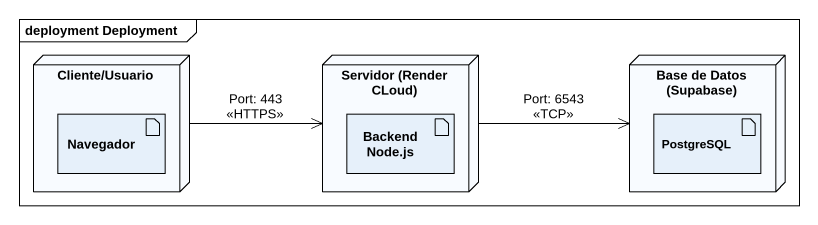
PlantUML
@startuml
mainframe deployment Deployment
node "Cliente/Usuario" as Cliente_Usuario {
  artifact Navegador
}
node "Servidor (Render CLoud)" as Servidor_Render_CLoud {
  artifact "Backend Node.js" as Backend_Node_js
}
node "Base de Datos (Supabase)" as Base_de_Datos_Supabase {
  artifact PostgreSQL
}
Cliente_Usuario -right-> Servidor_Render_CLoud : Port: 443\n<<HTTPS>>
Servidor_Render_CLoud -right-> Base_de_Datos_Supabase : Port: 6543\n<<TCP>>
@enduml
